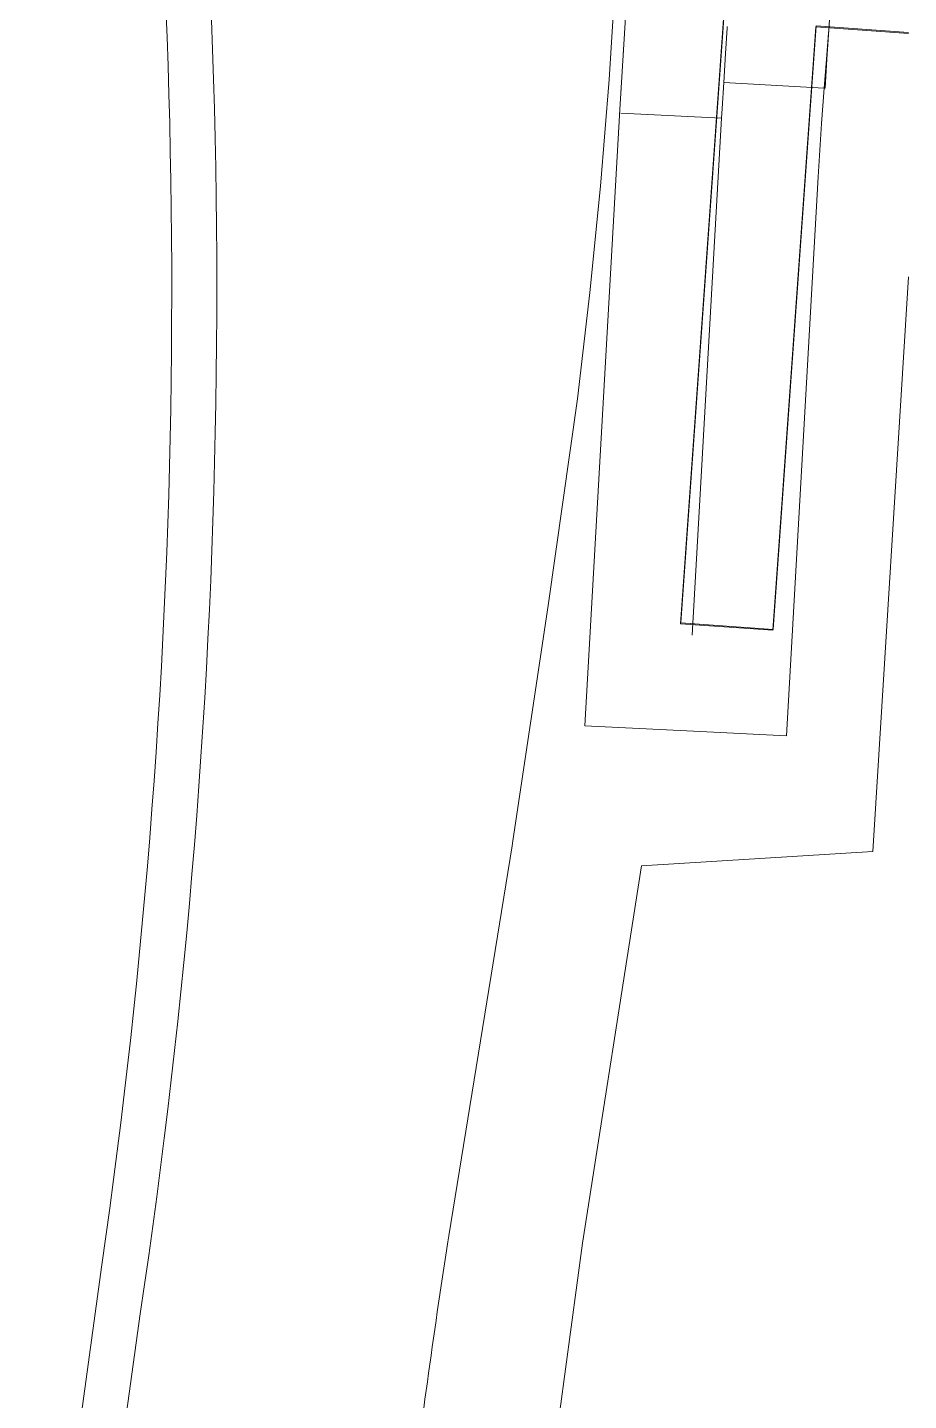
# Model space of a CAD drawing. Header units: millimetres. Extents: x 834681283 to 835686922, y 817551134 to 819407044.
# Drawn here: x 835656989 to 835686922, y 818163208 to 818209841 of the extents above; entities that cross this region are included whole.
import ezdxf
from ezdxf.xclip import XClip

# ---------------------------------------------------------------- set-up
doc = ezdxf.new("R2010")
doc.units = ezdxf.units.MM
doc.header["$LTSCALE"] = 1200
doc.header["$MEASUREMENT"] = 0
doc.header["$XCLIPFRAME"] = 0
doc.layers.add('12027_SITE$0$00_Base_Plan', color=8, linetype='Continuous', lineweight=18)

# ---------------------------------------------------------------- blocks, each defined once
blk = doc.blocks.new('12027_SITE')
at = {"layer": '12027_SITE$0$00_Base_Plan', "linetype": 'Continuous', "flags": 128}
for points in [[(835387.05681, 818215.48412), (835383.14808, 818215.25217), (835381.02203, 818181.91233), (835379.72439, 818161.11409), (835371.87225, 818160.6209), (835369.86272, 818147.81185), (835368.13303, 818134.97181), (835367.38321, 818127.75179), (835366.89338, 818120.51178), (835366.75294, 818115.0763), (835366.75282, 818115.07177)], [(835372.6092, 818210.29992), (835371.13678, 818186.30888), (835369.94525, 818165.38343)], [(835372.6092, 818210.29992), (835371.13678, 818186.30888), (835369.94525, 818165.38343)], [(835372.59699, 818210.10097), (835371.13678, 818186.30888), (835369.94525, 818165.38343)], [(835373.18926, 818168.85068), (835376.33127, 818168.62647), (835377.79376, 818189.12104), (835381.23501, 818188.87548), (835381.96957, 818199.1693), (835379.91885, 818199.31564), (835380.26763, 818204.20321), (835376.73718, 818204.45514), (835375.73509, 818204.52665), (835373.18926, 818168.85068)], [(835373.18926, 818168.85068), (835376.33127, 818168.62647), (835377.79376, 818189.12104), (835381.23501, 818188.87548), (835381.96957, 818199.1693), (835379.91885, 818199.31564), (835380.26763, 818204.20321), (835376.73718, 818204.45514), (835375.73509, 818204.52665), (835373.18926, 818168.85068)], [(835373.18926, 818168.85068), (835376.33127, 818168.62647), (835377.79376, 818189.12104), (835381.23501, 818188.87548), (835381.96957, 818199.1693), (835379.91885, 818199.31564), (835380.26763, 818204.20321), (835376.73718, 818204.45514), (835375.73509, 818204.52665), (835373.18926, 818168.85068)], [(835373.18926, 818168.85068), (835376.33127, 818168.62647), (835377.79376, 818189.12104), (835381.23501, 818188.87548), (835381.96957, 818199.1693), (835379.91885, 818199.31564), (835380.26763, 818204.20321), (835376.73718, 818204.45514), (835375.73509, 818204.52665), (835373.18926, 818168.85068)], [(835373.18926, 818168.85068), (835376.33127, 818168.62647), (835377.79376, 818189.12104), (835381.23501, 818188.87548), (835381.96957, 818199.1693), (835379.91885, 818199.31564), (835380.26763, 818204.20321), (835376.73718, 818204.45514), (835375.73509, 818204.52665), (835373.18926, 818168.85068)], [(835373.18926, 818168.85068), (835376.33127, 818168.62647), (835377.79376, 818189.12104), (835381.23501, 818188.87548), (835381.96957, 818199.1693), (835379.91885, 818199.31564), (835380.26763, 818204.20321), (835376.73718, 818204.45514), (835375.73509, 818204.52665), (835373.18926, 818168.85068)], [(835373.20133, 818168.88026), (835376.34334, 818168.65612), (835377.80538, 818189.15072), (835381.24664, 818188.90523), (835381.98098, 818199.19907), (835379.93025, 818199.34537), (835380.27892, 818204.23295), (835376.74847, 818204.4848), (835375.74638, 818204.55629), (835373.20133, 818168.88026)], [(835373.20133, 818168.88026), (835376.34334, 818168.65612), (835377.80538, 818189.15072), (835381.24664, 818188.90523), (835381.98098, 818199.19907), (835379.93025, 818199.34537), (835380.27892, 818204.23295), (835376.74847, 818204.4848), (835375.74638, 818204.55629), (835373.20133, 818168.88026)], [(835371.4465, 818198.31562), (835371.36407, 818196.96534), (835371.16407, 818194.59134), (835370.99708, 818190.96034), (835370.76609, 818187.33334), (835370.4711, 818183.71134), (835370.11411, 818180.09434), (835369.69412, 818176.48434), (835368.69814, 818169.46734), (835367.49916, 818161.48033)], [(835371.4465, 818198.31562), (835371.36407, 818196.96534), (835371.16407, 818194.59134), (835370.99708, 818190.96034), (835370.76609, 818187.33334), (835370.4711, 818183.71134), (835370.11411, 818180.09434), (835369.69412, 818176.48434), (835368.69814, 818169.46734), (835367.49916, 818161.48033)], [(835371.4465, 818198.31562), (835371.36407, 818196.96534), (835371.16407, 818194.59134), (835370.99708, 818190.96034), (835370.76609, 818187.33334), (835370.4711, 818183.71134), (835370.11411, 818180.09434), (835369.69412, 818176.48434), (835368.69814, 818169.46734), (835367.49916, 818161.48033)], [(835371.4465, 818198.31562), (835371.36407, 818196.96534), (835371.16407, 818194.59134), (835370.99708, 818190.96034), (835370.76609, 818187.33334), (835370.4711, 818183.71134), (835370.11411, 818180.09434), (835369.69412, 818176.48434), (835368.69814, 818169.46734), (835367.49916, 818161.48033)], [(835371.4465, 818198.31562), (835371.36407, 818196.96534), (835371.16407, 818194.59134), (835370.99708, 818190.96034), (835370.76609, 818187.33334), (835370.4711, 818183.71134), (835370.11411, 818180.09434), (835369.69412, 818176.48434), (835368.69814, 818169.46734), (835367.49916, 818161.48033)], [(835371.4465, 818198.31562), (835371.36407, 818196.96534), (835371.16407, 818194.59134), (835370.99708, 818190.96034), (835370.76609, 818187.33334), (835370.4711, 818183.71134), (835370.11411, 818180.09434), (835369.69412, 818176.48434), (835368.69814, 818169.46734), (835367.49916, 818161.48033)], [(835371.4465, 818198.31562), (835371.36407, 818196.96534), (835371.16407, 818194.59134), (835370.99708, 818190.96034), (835370.76609, 818187.33334), (835370.4711, 818183.71134), (835370.11411, 818180.09434), (835369.69412, 818176.48434), (835368.69814, 818169.46734), (835367.49916, 818161.48033)], [(835378.28769, 818189.87389), (835378.23399, 818189.0231)], [(835378.28769, 818189.87389), (835378.23399, 818189.0231)], [(835378.28769, 818189.87389), (835378.23399, 818189.0231)], [(835378.28769, 818189.87389), (835378.23399, 818189.0231)], [(835374.77603, 818189.07092), (835374.72372, 818188.21859)], [(835374.77603, 818189.07092), (835374.72372, 818188.21859)], [(835374.77603, 818189.07092), (835374.72372, 818188.21859)], [(835374.77603, 818189.07092), (835374.72372, 818188.21859)], [(835374.77952, 818189.12783), (835374.77603, 818189.07092)], [(835374.77952, 818189.12783), (835374.77603, 818189.07092)], [(835377.98704, 818185.83351), (835378.08034, 818187.03856), (835378.15694, 818188.02801), (835378.22459, 818188.90179)], [(835377.98704, 818185.83351), (835378.08034, 818187.03856), (835378.15694, 818188.02801), (835378.22459, 818188.90179)], [(835377.98704, 818185.83351), (835378.08034, 818187.03856), (835378.15694, 818188.02801), (835378.22459, 818188.90179)], [(835377.98704, 818185.83351), (835378.08034, 818187.03856), (835378.15694, 818188.02801), (835378.22459, 818188.90179)], [(835378.23399, 818189.0231), (835378.17113, 818188.02722)], [(835378.23399, 818189.0231), (835378.17113, 818188.02722)], [(835378.23399, 818189.0231), (835378.17113, 818188.02722)], [(835378.23399, 818189.0231), (835378.17113, 818188.02722)], [(835378.22459, 818188.90179), (835378.23399, 818189.0231)], [(835378.22459, 818188.90179), (835378.23399, 818189.0231)], [(835374.72372, 818188.21859), (835374.66294, 818187.22826)], [(835374.72372, 818188.21859), (835374.66294, 818187.22826)], [(835374.72372, 818188.21859), (835374.66294, 818187.22826)], [(835374.72372, 818188.21859), (835374.66294, 818187.22826)], [(835378.17113, 818188.02722), (835378.10862, 818187.03699)], [(835378.17113, 818188.02722), (835378.10862, 818187.03699)], [(835374.66294, 818187.22826), (835374.60861, 818186.343), (835374.59033, 818186.02207)], [(835374.66294, 818187.22826), (835374.60861, 818186.343), (835374.59033, 818186.02207)], [(835374.66294, 818187.22826), (835374.60861, 818186.343), (835374.59033, 818186.02207)], [(835374.66294, 818187.22826), (835374.60861, 818186.343), (835374.59033, 818186.02207)], [(835374.66294, 818187.22826), (835378.08034, 818187.03856), (835378.10862, 818187.03699)], [(835374.66294, 818187.22826), (835378.08034, 818187.03856), (835378.10862, 818187.03699)], [(835374.66294, 818187.22826), (835378.08034, 818187.03856), (835378.10862, 818187.03699)], [(835371.16956, 818186.18366), (835374.59033, 818186.02207)], [(835371.16956, 818186.18366), (835374.59033, 818186.02207)], [(835371.16956, 818186.18366), (835374.59033, 818186.02207)], [(835374.59033, 818186.02207), (835373.59021, 818168.45819)], [(835374.59033, 818186.02207), (835373.59021, 818168.45819)], [(835374.59033, 818186.02207), (835373.59021, 818168.45819)], [(835374.59033, 818186.02207), (835373.59021, 818168.45819)], [(835377.98704, 818185.83351), (835377.87626, 818184.02853), (835376.79499, 818165.03939)], [(835377.98704, 818185.83351), (835377.87626, 818184.02853), (835376.79499, 818165.03939)], [(835377.98704, 818185.83351), (835377.87626, 818184.02853), (835376.79499, 818165.03939)], [(835377.98704, 818185.83351), (835377.87626, 818184.02853), (835376.79499, 818165.03939)], [(835369.94525, 818165.38343), (835373.40524, 818165.20964)], [(835369.94525, 818165.38343), (835373.40524, 818165.20964)], [(835369.94525, 818165.38343), (835373.40524, 818165.20964)], [(835373.40524, 818165.20964), (835376.79499, 818165.03939)], [(835373.40524, 818165.20964), (835376.79499, 818165.03939)], [(835373.40524, 818165.20964), (835376.79499, 818165.03939)], [(835373.40524, 818165.20964), (835376.79499, 818165.03939)], [(835364.47321, 818142.21133), (835364.51321, 818142.50833), (835364.55321, 818142.80533), (835364.59421, 818143.10233), (835364.63521, 818143.39933), (835364.67721, 818143.69733), (835364.71921, 818143.99433), (835364.7612, 818144.29133), (835364.8042, 818144.58833), (835364.8472, 818144.88433), (835364.8902, 818145.18133), (835364.9332, 818145.47833), (835364.9772, 818145.77533), (835365.0212, 818146.07233), (835365.0652, 818146.36933), (835365.1102, 818146.66533), (835365.1542, 818146.96233), (835365.1992, 818147.25933), (835365.2442, 818147.55533), (835365.2892, 818147.85233), (835365.32119, 818148.06533), (835367.47416, 818161.31033), (835367.49916, 818161.48033)], [(835364.47321, 818142.21133), (835364.51321, 818142.50833), (835364.55321, 818142.80533), (835364.59421, 818143.10233), (835364.63521, 818143.39933), (835364.67721, 818143.69733), (835364.71921, 818143.99433), (835364.7612, 818144.29133), (835364.8042, 818144.58833), (835364.8472, 818144.88433), (835364.8902, 818145.18133), (835364.9332, 818145.47833), (835364.9772, 818145.77533), (835365.0212, 818146.07233), (835365.0652, 818146.36933), (835365.1102, 818146.66533), (835365.1542, 818146.96233), (835365.1992, 818147.25933), (835365.2442, 818147.55533), (835365.2892, 818147.85233), (835365.32119, 818148.06533), (835367.47416, 818161.31033), (835367.49916, 818161.48033)], [(835354.61037, 818078.8573), (835353.27935, 818086.3583), (835352.25234, 818093.90729), (835351.53032, 818101.49129), (835351.1153, 818109.09829), (835351.00828, 818116.71529), (835351.20826, 818124.33129), (835351.71624, 818131.93229), (835352.83921, 818142.0393), (835353.5342, 818147.0763)], [(835354.83626, 818145.4113), (835354.09522, 818140.0033), (835353.29823, 818132.6723), (835352.69726, 818124.1083), (835352.51428, 818115.52429), (835352.7503, 818106.9423), (835353.31732, 818099.2183), (835354.17134, 818091.5203), (835355.31236, 818083.8593), (835360.86344, 818053.40332)]]:
    blk.add_lwpolyline(points, dxfattribs=at)
at = {"layer": '12027_SITE$0$00_Base_Plan', "linetype": 'Continuous', "extrusion": (0, 0, -1)}
for radius, end in [(231.59143, 188.2137972), (231.59143, 188.2137972), (231.59143, 188.2137972), (231.59143, 188.2137972), (231.59143, 188.2137972), (231.59143, 188.2137972), (231.59143, 188.2137972), (233.12259, 188.5730989), (233.12259, 188.5730989), (233.12259, 188.5730989), (233.12259, 188.5730989), (233.12259, 188.5730989), (233.12259, 188.5730989), (233.12259, 188.5730989)]:
    blk.add_arc((-835124.31846, 818180.16313), radius, 172.8159683, end, dxfattribs=at)

msp = doc.modelspace()

# ---------------------------------------------------------------- block references
ref = msp.add_blockref('12027_SITE', (305980.4, 20741.3), dxfattribs=dict(xscale=1000, yscale=1000, zscale=1000))
XClip(ref).set_block_clipping_path([(835171.4179906907, 818003.0079180738), (835380.9419443216, 818241.1415228392)])

doc.saveas('drawing.dxf')
